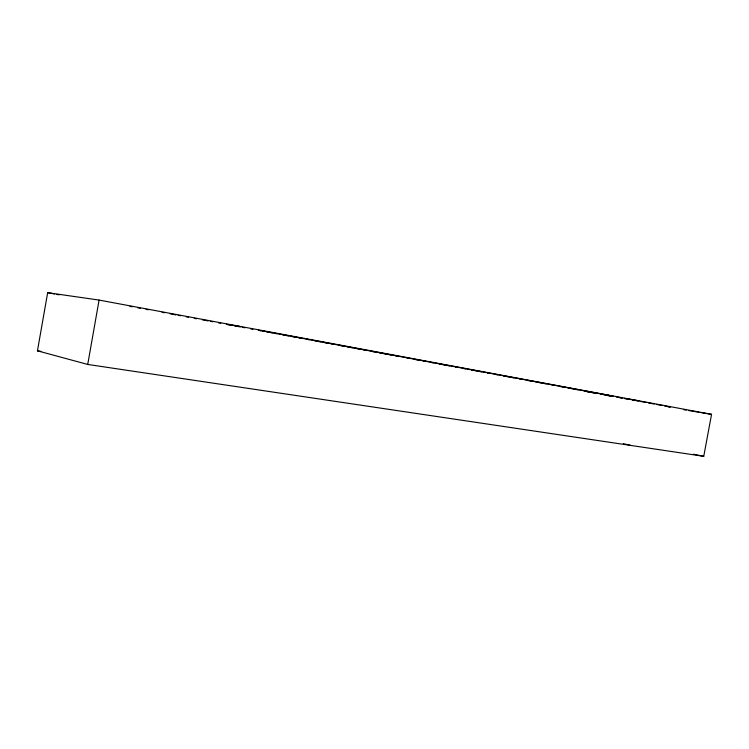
<?xml version="1.0" encoding="UTF-8"?>
<svg xmlns="http://www.w3.org/2000/svg" width="749" height="749" viewBox="0 0 749 749"><rect width="100%" height="100%" fill="white"/><g stroke="black" fill="none" stroke-linecap="round" stroke-linejoin="round"><path stroke-width="1.12" d="M37.45 350.822L47.664 292.681L99.083 300.077L711.55 414.347L703.751 456.319L87.727 364.445L37.45 350.822L40.923 351.356M87.727 364.445L99.083 300.077M226.573 324.373L241.403 326.714M258.461 330.309L260.764 330.683M263.068 331.049L613.169 396.184L604.097 394.657M683.921 409.74L686.224 410.124M688.528 410.508L698.883 412.24M701.186 412.624L711.55 414.347M587.104 391.802L589.369 392.186M591.635 392.56L593.901 392.944M607.373 395.547L609.649 395.931M619.9 397.663L622.176 398.047M624.46 398.431L639.262 400.921M667.977 406.679L670.28 407.072L664.541 405.939M47.664 292.681L54.565 293.964M56.868 294.394L59.162 294.816M129.923 306.36L132.217 306.781M137.966 307.858L140.269 308.288M146.018 309.356L148.321 309.786M162.112 312.352L164.415 312.782M170.163 313.85L175.912 314.926M178.215 315.348L180.509 315.778M186.258 316.846L188.561 317.276M194.309 318.353L196.603 318.774M202.352 319.851L208.1 320.918M210.403 321.349L212.707 321.78M218.455 322.847L220.749 323.278M226.498 324.345L232.246 325.412M234.549 325.843L240.298 326.92M242.592 327.341L244.895 327.772M250.643 328.839L252.947 329.27M258.695 330.346L264.444 331.414M266.738 331.844L272.486 332.912M274.789 333.342L277.083 333.773M282.832 334.84L288.58 335.908M290.884 336.338L296.632 337.406M298.935 337.836L301.229 338.267M306.978 339.334L309.281 339.765M315.029 340.832L320.778 341.909M323.072 342.34L328.82 343.407M331.124 343.838L333.427 344.259M339.175 345.336L344.924 346.403M347.218 346.834L352.966 347.901M355.269 348.332L361.018 349.399M363.312 349.83L365.615 350.26M371.364 351.328L377.112 352.404M379.415 352.826L393.206 355.401M395.509 355.831L397.813 356.252M407.007 357.966L409.31 358.397M415.058 359.464L420.807 360.541M423.101 360.971L425.404 361.392M431.152 362.469L433.446 362.891M439.195 363.967L444.943 365.035M447.247 365.465L449.55 365.896M455.298 366.963L457.592 367.394M463.341 368.461L465.644 368.892M471.393 369.959L477.141 371.036M479.435 371.457L481.738 371.888M487.487 372.965L489.79 373.386M495.538 374.463L497.832 374.884M503.581 375.961L509.329 377.028M511.633 377.459L513.926 377.889M519.675 378.957L521.978 379.387M527.727 380.455L533.475 381.531M535.778 381.953L541.527 383.029M543.821 383.451L546.124 383.881M551.873 384.958L554.166 385.379M559.915 386.456L565.664 387.523M567.967 387.954L573.715 389.021M576.018 389.452L578.312 389.883M584.061 390.95L589.809 392.017M592.113 392.448L597.861 393.525M600.164 393.946L605.913 395.023M608.207 395.444L610.51 395.875M616.258 396.951L622.007 398.019M624.301 398.449L630.049 399.517M632.353 399.947L638.101 401.015M640.404 401.445L646.153 402.513M648.447 402.943L654.195 404.011M656.499 404.441L662.247 405.509M693.471 454.212L703.751 456.319M623.327 443.708L630.106 445.14"/></g></svg>
